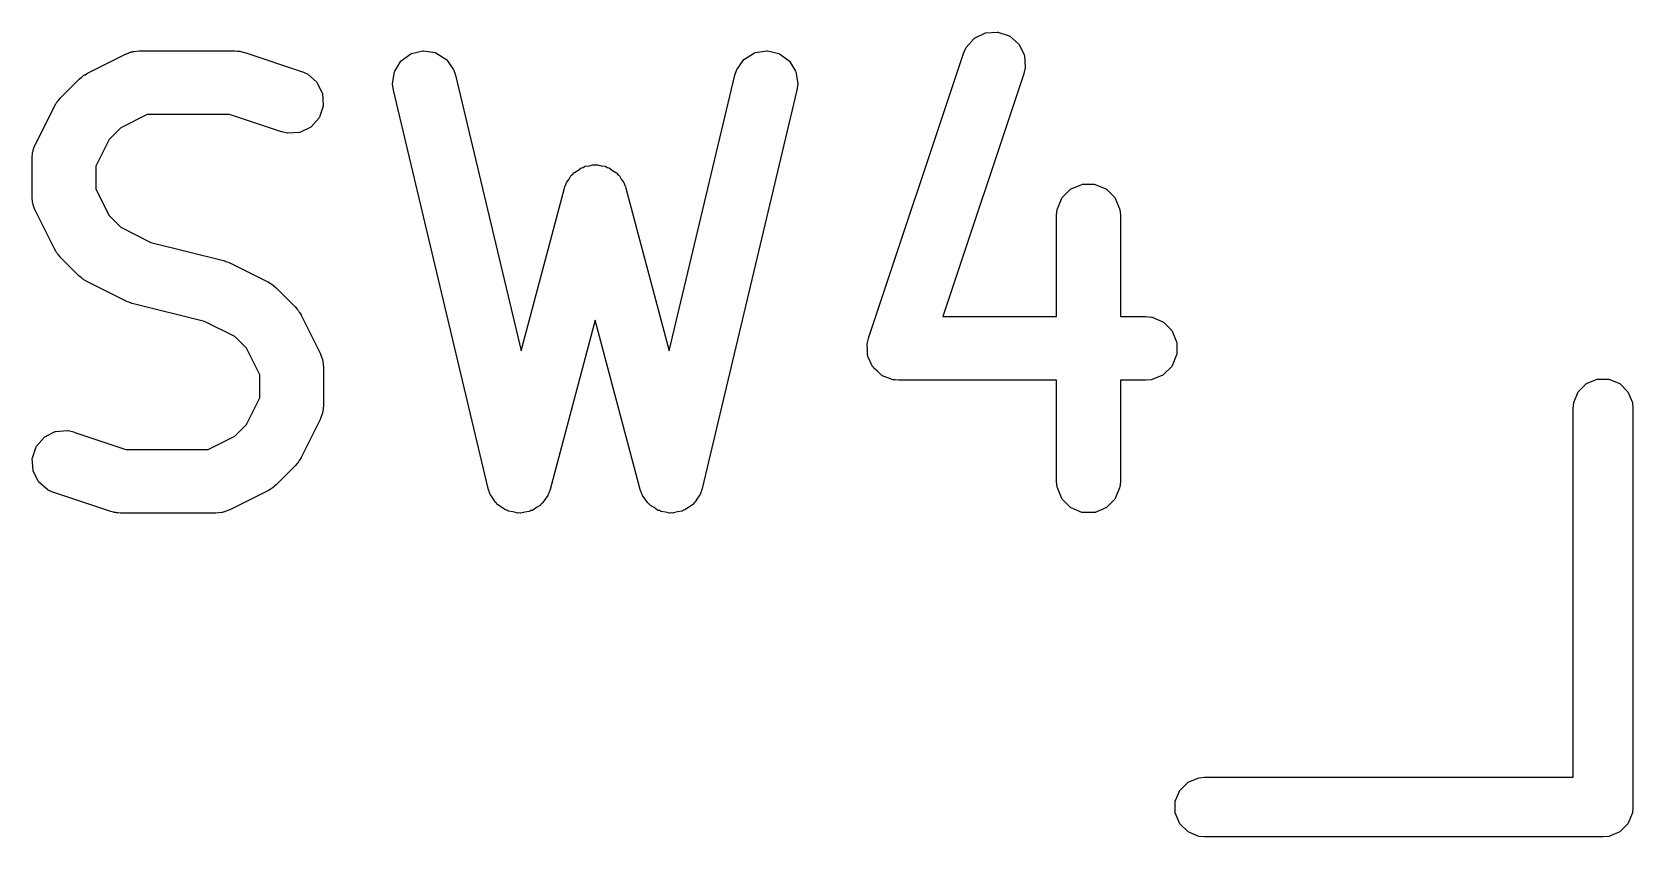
# Model space of a CAD drawing. Header units: millimetres. Extents: x 73 to 173, y -160 to -92.
# Drawn here: x 102.201 to 106.219, y -157.416 to -155.397 of the extents above; entities that cross this region are included whole.
import ezdxf

# ---------------------------------------------------------------- set-up
doc = ezdxf.new("R2010")
doc.units = ezdxf.units.MM
doc.layers.add('F.Silkscreen', color=41, linetype='CONTINUOUS', true_color=0xf2eda1)

msp = doc.modelspace()

# ---------------------------------------------------------------- linework, layer by layer
at = {"layer": 'F.Silkscreen', "linetype": 'CONTINUOUS'}
for p, q in [((104.545466, -155.435482), (104.56464, -155.413375)), ((104.56464, -155.413375), (104.566181, -155.412179)), ((104.566181, -155.412179), (104.592354, -155.399092)), ((104.592354, -155.399092), (104.594235, -155.398577)), ((104.594235, -155.398577), (104.623425, -155.396502)), ((104.623425, -155.396502), (104.625361, -155.396746)), ((104.625361, -155.396746), (104.653123, -155.406)), ((104.653123, -155.406), (104.654818, -155.406966)), ((104.654818, -155.406966), (104.676926, -155.42614)), ((102.340528, -155.499584), (102.435766, -155.451965)), ((102.435766, -155.451965), (102.436215, -155.451767)), ((102.436215, -155.451767), (102.449946, -155.446512)), ((102.449946, -155.446512), (102.451377, -155.446195)), ((102.451377, -155.446195), (102.453257, -155.44606)), ((102.453257, -155.44606), (102.454999, -155.44534)), ((102.454999, -155.44534), (102.456421, -155.444984)), ((102.456421, -155.444984), (102.471053, -155.443543)), ((102.471053, -155.443543), (102.471543, -155.443519)), ((102.471543, -155.443519), (102.709638, -155.443519)), ((102.709638, -155.443519), (102.710128, -155.443543)), ((102.710128, -155.443543), (102.717114, -155.44423)), ((102.717114, -155.44423), (102.718664, -155.444121)), ((102.718664, -155.444121), (102.720126, -155.444232)), ((102.720126, -155.444232), (102.722418, -155.444752)), ((102.722418, -155.444752), (102.724761, -155.444984)), ((102.724761, -155.444984), (102.726183, -155.44534)), ((102.726183, -155.44534), (102.727627, -155.445937)), ((102.727627, -155.445937), (102.734464, -155.447493)), ((102.734464, -155.447493), (102.734936, -155.447625)), ((102.734936, -155.447625), (102.877793, -155.495244)), ((103.127919, -155.468455), (103.151626, -155.451298)), ((103.151626, -155.451298), (103.153399, -155.450485)), ((103.153399, -155.450485), (103.181867, -155.443707)), ((103.181867, -155.443707), (103.183817, -155.443634)), ((103.183817, -155.443634), (103.212712, -155.448267)), ((103.212712, -155.448267), (103.21454, -155.448946)), ((103.21454, -155.448946), (103.239462, -155.464282)), ((103.989339, -155.464282), (104.014261, -155.448946)), ((104.014261, -155.448946), (104.016089, -155.448267)), ((104.016089, -155.448267), (104.044984, -155.443634)), ((104.044984, -155.443634), (104.046934, -155.443707)), ((104.046934, -155.443707), (104.075402, -155.450486)), ((104.075402, -155.450486), (104.077175, -155.451299)), ((104.077175, -155.451299), (104.100882, -155.468455)), ((104.300411, -156.164887), (104.538506, -155.450602)), ((104.538506, -155.450602), (104.538683, -155.450145)), ((104.538683, -155.450145), (104.544677, -155.43672)), ((104.544677, -155.43672), (104.545466, -155.435482)), ((104.676926, -155.42614), (104.678122, -155.427681)), ((104.678122, -155.427681), (104.691208, -155.453855)), ((103.111256, -155.494808), (103.126592, -155.469886)), ((103.126592, -155.469886), (103.127919, -155.468455)), ((103.239462, -155.464282), (103.240893, -155.465609)), ((103.240893, -155.465609), (103.25805, -155.489316)), ((103.25805, -155.489316), (103.258726, -155.490618)), ((103.258726, -155.490618), (103.263516, -155.504518)), ((103.965285, -155.504519), (103.970075, -155.490618)), ((103.970075, -155.490618), (103.970751, -155.489316)), ((103.970751, -155.489316), (103.987908, -155.465609)), ((103.987908, -155.465609), (103.989339, -155.464282)), ((104.100882, -155.468455), (104.102209, -155.469886)), ((104.102209, -155.469886), (104.117545, -155.494808)), ((104.693687, -155.48639), (104.690427, -155.500727)), ((104.691208, -155.453855), (104.691723, -155.455736)), ((104.691723, -155.455736), (104.693798, -155.484926)), ((104.693798, -155.484926), (104.693687, -155.48639)), ((102.272117, -155.562188), (102.319736, -155.514569)), ((102.319736, -155.514569), (102.3201, -155.51424)), ((102.3201, -155.51424), (102.325523, -155.509788)), ((102.325523, -155.509788), (102.326545, -155.508611)), ((102.326545, -155.508611), (102.327657, -155.507657)), ((102.327657, -155.507657), (102.329649, -155.506402)), ((102.329649, -155.506402), (102.331465, -155.504913)), ((102.331465, -155.504913), (102.332721, -155.50416)), ((102.332721, -155.50416), (102.334155, -155.503564)), ((102.334155, -155.503564), (102.340101, -155.499824)), ((102.340101, -155.499824), (102.340528, -155.499584)), ((102.877793, -155.495244), (102.87825, -155.495421)), ((102.87825, -155.495421), (102.891675, -155.501415)), ((102.891675, -155.501415), (102.892913, -155.502204)), ((102.892913, -155.502204), (102.91502, -155.521378)), ((102.91502, -155.521378), (102.916216, -155.522919)), ((102.916216, -155.522919), (102.929303, -155.549092)), ((103.105927, -155.526999), (103.105944, -155.525531)), ((103.107915, -155.541567), (103.105927, -155.526999)), ((103.105944, -155.525531), (103.110577, -155.496636)), ((103.110577, -155.496636), (103.111256, -155.494808)), ((103.263516, -155.504518), (103.263653, -155.504989)), ((103.263653, -155.504989), (103.428314, -156.196569)), ((103.800484, -156.196569), (103.965148, -155.50499)), ((103.965148, -155.50499), (103.965285, -155.504519)), ((104.117545, -155.494808), (104.118224, -155.496636)), ((104.118224, -155.496636), (104.122857, -155.525531)), ((104.122874, -155.526999), (104.120886, -155.541567)), ((104.122857, -155.525531), (104.122874, -155.526999)), ((104.690294, -155.501199), (104.487299, -156.110185)), ((104.690427, -155.500727), (104.690294, -155.501199)), ((102.261708, -155.575173), (102.262461, -155.573917)), ((102.262461, -155.573917), (102.26395, -155.572101)), ((102.26395, -155.572101), (102.265205, -155.570109)), ((102.265205, -155.570109), (102.266159, -155.568997)), ((102.266159, -155.568997), (102.267336, -155.567975)), ((102.267336, -155.567975), (102.271788, -155.562552)), ((102.271788, -155.562552), (102.272117, -155.562188)), ((102.929303, -155.549092), (102.929818, -155.550973)), ((102.929818, -155.550973), (102.931893, -155.580163)), ((103.108005, -155.542049), (103.107915, -155.541567)), ((103.3461, -156.542049), (103.108005, -155.542049)), ((104.120796, -155.542049), (103.8827, -156.542049)), ((104.120886, -155.541567), (104.120796, -155.542049)), ((102.209513, -155.678218), (102.257132, -155.58298)), ((102.257132, -155.58298), (102.257372, -155.582553)), ((102.257372, -155.582553), (102.261112, -155.576607)), ((102.261112, -155.576607), (102.261708, -155.575173)), ((102.490428, -155.603519), (102.423696, -155.636885)), ((102.696658, -155.603519), (102.490428, -155.603519)), ((102.827196, -155.647032), (102.696658, -155.603519)), ((102.921429, -155.611556), (102.902255, -155.633664)), ((102.922395, -155.609861), (102.921429, -155.611556)), ((102.931649, -155.582099), (102.922395, -155.609861)), ((102.931893, -155.580163), (102.931649, -155.582099)), ((102.423696, -155.636885), (102.394433, -155.666148)), ((102.827668, -155.647165), (102.827196, -155.647032)), ((102.842005, -155.650425), (102.827668, -155.647165)), ((102.843469, -155.650536), (102.842005, -155.650425)), ((102.872659, -155.648461), (102.843469, -155.650536)), ((102.87454, -155.647946), (102.872659, -155.648461)), ((102.900714, -155.63486), (102.87454, -155.647946)), ((102.902255, -155.633664), (102.900714, -155.63486)), ((102.203609, -155.695707), (102.203743, -155.693831)), ((102.203743, -155.693831), (102.20406, -155.692399)), ((102.20406, -155.692399), (102.209315, -155.678667)), ((102.209315, -155.678667), (102.209513, -155.678218)), ((102.394433, -155.666148), (102.361067, -155.73288)), ((102.201067, -155.713995), (102.201091, -155.713505)), ((102.201067, -155.809233), (102.201067, -155.713995)), ((102.201091, -155.713505), (102.202532, -155.698873)), ((102.202532, -155.698873), (102.202888, -155.69745)), ((102.202888, -155.69745), (102.203609, -155.695707)), ((102.361067, -155.73288), (102.361067, -155.790348)), ((103.58407, -155.736016), (103.587703, -155.733914)), ((103.587703, -155.733914), (103.589548, -155.733286)), ((103.589548, -155.733286), (103.599045, -155.732023)), ((103.599045, -155.732023), (103.608297, -155.729557)), ((103.608297, -155.729557), (103.610243, -155.729432)), ((103.610243, -155.729432), (103.614396, -155.729983)), ((103.614396, -155.729983), (103.618558, -155.729431)), ((103.618558, -155.729431), (103.620504, -155.729556)), ((103.620504, -155.729556), (103.629764, -155.732025)), ((103.629764, -155.732025), (103.639252, -155.733286)), ((103.639252, -155.733286), (103.641098, -155.733915)), ((103.641098, -155.733915), (103.644723, -155.736013)), ((103.539862, -155.781185), (103.542414, -155.774385)), ((103.542414, -155.774385), (103.543125, -155.773102)), ((103.543125, -155.773102), (103.548945, -155.765497)), ((103.548945, -155.765497), (103.553744, -155.75721)), ((103.553744, -155.75721), (103.555031, -155.755745)), ((103.555031, -155.755745), (103.558361, -155.753195)), ((103.558361, -155.753195), (103.560912, -155.749864)), ((103.560912, -155.749864), (103.562376, -155.748577)), ((103.562376, -155.748577), (103.570664, -155.743777)), ((103.570664, -155.743777), (103.57827, -155.737957)), ((103.57827, -155.737957), (103.58002, -155.737097)), ((103.58002, -155.737097), (103.58407, -155.736016)), ((103.644723, -155.736013), (103.64878, -155.737096)), ((103.64878, -155.737096), (103.65053, -155.737957)), ((103.65053, -155.737957), (103.658135, -155.743778)), ((103.658135, -155.743778), (103.666423, -155.748577)), ((103.666423, -155.748577), (103.667889, -155.749865)), ((103.667889, -155.749865), (103.670438, -155.753196)), ((103.670438, -155.753196), (103.673768, -155.755745)), ((103.673768, -155.755745), (103.675056, -155.75721)), ((103.675056, -155.75721), (103.679853, -155.765495)), ((103.679853, -155.765495), (103.685676, -155.773103)), ((103.685676, -155.773103), (103.686387, -155.774386)), ((103.686387, -155.774386), (103.688935, -155.781181)), ((102.201091, -155.809723), (102.201067, -155.809233)), ((102.202532, -155.824355), (102.201091, -155.809723)), ((102.361067, -155.790348), (102.394433, -155.85708)), ((103.428314, -156.196569), (103.537101, -155.78862)), ((103.537101, -155.78862), (103.53725, -155.788153)), ((103.53725, -155.788153), (103.538336, -155.785254)), ((103.538336, -155.785254), (103.538453, -155.784379)), ((103.538453, -155.784379), (103.539081, -155.782537)), ((103.539081, -155.782537), (103.539862, -155.781185)), ((103.688935, -155.781181), (103.689718, -155.782533)), ((103.689718, -155.782533), (103.690348, -155.784382)), ((103.690348, -155.784382), (103.690464, -155.785261)), ((103.690464, -155.785261), (103.691549, -155.788152)), ((103.691549, -155.788152), (103.691699, -155.78862)), ((103.691699, -155.78862), (103.800484, -156.196569)), ((104.774317, -155.840307), (104.785516, -155.813271)), ((104.785516, -155.813271), (104.786599, -155.811648)), ((104.786599, -155.811648), (104.807291, -155.790956)), ((104.807291, -155.790956), (104.808914, -155.789873)), ((104.808914, -155.789873), (104.83595, -155.778674)), ((104.83595, -155.778674), (104.837863, -155.778293)), ((104.837863, -155.778293), (104.867127, -155.778293)), ((104.867127, -155.778293), (104.86904, -155.778674)), ((104.86904, -155.778674), (104.896076, -155.789873)), ((104.896076, -155.789873), (104.897699, -155.790956)), ((104.897699, -155.790956), (104.918391, -155.811648)), ((104.918391, -155.811648), (104.919474, -155.813271)), ((104.919474, -155.813271), (104.930673, -155.840307)), ((102.202889, -155.825778), (102.202532, -155.824355)), ((102.203609, -155.827517), (102.202889, -155.825778)), ((102.203743, -155.829396), (102.203609, -155.827517)), ((102.20406, -155.830829), (102.203743, -155.829396)), ((102.209315, -155.844561), (102.20406, -155.830829)), ((102.209513, -155.84501), (102.209315, -155.844561)), ((102.257132, -155.940248), (102.209513, -155.84501)), ((104.772519, -155.856362), (104.77396, -155.84173)), ((104.77396, -155.84173), (104.774317, -155.840307)), ((104.930673, -155.840307), (104.93103, -155.84173)), ((104.93103, -155.84173), (104.932471, -155.856362)), ((102.394433, -155.85708), (102.423695, -155.886342)), ((102.423695, -155.886342), (102.499461, -155.924225)), ((104.772495, -155.856852), (104.772519, -155.856362)), ((104.772495, -156.110185), (104.772495, -155.856852)), ((104.932471, -155.856362), (104.932495, -155.856852)), ((104.932495, -155.856852), (104.932495, -156.110185)), ((102.499461, -155.924225), (102.681422, -155.969716)), ((102.257372, -155.940675), (102.257132, -155.940248)), ((102.26111, -155.946616), (102.257372, -155.940675)), ((102.261707, -155.948054), (102.26111, -155.946616)), ((102.262462, -155.949312), (102.261707, -155.948054)), ((102.263948, -155.951122), (102.262462, -155.949312)), ((102.265204, -155.953118), (102.263948, -155.951122)), ((102.26616, -155.954233), (102.265204, -155.953118)), ((102.26734, -155.955256), (102.26616, -155.954233)), ((102.271788, -155.960676), (102.26734, -155.955256)), ((102.272117, -155.96104), (102.271788, -155.960676)), ((102.319736, -156.008659), (102.272117, -155.96104)), ((102.681422, -155.969716), (102.681889, -155.969858)), ((102.681889, -155.969858), (102.682479, -155.970068)), ((102.682479, -155.970068), (102.683615, -155.970321)), ((102.683615, -155.970321), (102.689676, -155.97264)), ((102.689676, -155.97264), (102.695737, -155.974806)), ((102.695737, -155.974806), (102.696761, -155.975351)), ((102.696761, -155.975351), (102.697349, -155.975577)), ((102.697349, -155.975577), (102.697796, -155.975774)), ((102.697796, -155.975774), (102.793034, -156.023393)), ((102.3201, -156.008988), (102.319736, -156.008659)), ((102.325522, -156.013437), (102.3201, -156.008988)), ((102.326544, -156.014616), (102.325522, -156.013437)), ((102.327659, -156.015572), (102.326544, -156.014616)), ((102.329649, -156.016824), (102.327659, -156.015572)), ((102.331464, -156.018314), (102.329649, -156.016824)), ((102.332723, -156.019069), (102.331464, -156.018314)), ((102.334157, -156.019663), (102.332723, -156.019069)), ((102.340101, -156.023404), (102.334157, -156.019663)), ((102.340528, -156.023644), (102.340101, -156.023404)), ((102.435766, -156.071263), (102.340528, -156.023644)), ((102.793034, -156.023393), (102.793461, -156.023633)), ((102.793461, -156.023633), (102.799402, -156.027371)), ((102.799402, -156.027371), (102.80084, -156.027968)), ((102.80084, -156.027968), (102.802098, -156.028723)), ((102.802098, -156.028723), (102.803908, -156.030209)), ((102.803908, -156.030209), (102.805904, -156.031465)), ((102.805904, -156.031465), (102.807019, -156.032421)), ((102.807019, -156.032421), (102.808042, -156.033601)), ((102.808042, -156.033601), (102.813462, -156.038049)), ((102.813462, -156.038049), (102.813826, -156.038378)), ((102.813826, -156.038378), (102.861445, -156.085997)), ((102.436215, -156.071461), (102.435766, -156.071263)), ((102.436801, -156.071685), (102.436215, -156.071461)), ((102.437825, -156.072232), (102.436801, -156.071685)), ((102.443914, -156.074407), (102.437825, -156.072232)), ((102.449946, -156.076716), (102.443914, -156.074407)), ((102.451079, -156.076967), (102.449946, -156.076716)), ((102.45167, -156.077178), (102.451079, -156.076967)), ((102.45214, -156.077321), (102.45167, -156.077178)), ((102.634099, -156.12281), (102.45214, -156.077321)), ((102.861445, -156.085997), (102.861774, -156.086361)), ((102.861774, -156.086361), (102.866223, -156.091783)), ((102.866223, -156.091783), (102.867402, -156.092805)), ((102.867402, -156.092805), (102.868358, -156.09392)), ((102.868358, -156.09392), (102.86961, -156.09591)), ((102.86961, -156.09591), (102.8711, -156.097725)), ((102.709865, -156.160693), (102.634099, -156.12281)), ((102.8711, -156.097725), (102.871855, -156.098984)), ((102.871855, -156.098984), (102.872449, -156.100418)), ((102.872449, -156.100418), (102.87619, -156.106362)), ((102.87619, -156.106362), (102.87643, -156.106789)), ((102.87643, -156.106789), (102.924049, -156.202027)), ((103.614399, -156.119717), (103.501223, -156.544132)), ((103.727577, -156.544132), (103.614399, -156.119717)), ((104.487299, -156.110185), (104.772495, -156.110185)), ((104.932495, -156.110185), (104.995352, -156.110185)), ((104.995352, -156.110185), (104.995842, -156.110209)), ((104.995842, -156.110209), (105.010474, -156.11165)), ((105.010474, -156.11165), (105.011897, -156.112007)), ((105.011897, -156.112007), (105.038933, -156.123206)), ((105.038933, -156.123206), (105.040556, -156.124289)), ((105.040556, -156.124289), (105.061248, -156.144981)), ((102.739129, -156.189957), (102.709865, -156.160693)), ((104.297018, -156.179696), (104.297746, -156.176494)), ((104.297746, -156.175553), (104.298126, -156.173641)), ((104.297746, -156.176494), (104.297746, -156.175553)), ((104.298126, -156.173641), (104.298723, -156.172197)), ((104.298723, -156.172197), (104.300279, -156.165359)), ((104.300279, -156.165359), (104.300411, -156.164887)), ((105.061248, -156.144981), (105.062331, -156.146604)), ((105.062331, -156.146604), (105.07353, -156.17364)), ((105.07353, -156.17364), (105.073911, -156.175553)), ((105.073911, -156.175553), (105.073911, -156.204817)), ((102.772495, -156.256689), (102.739129, -156.189957)), ((102.924049, -156.202027), (102.924247, -156.202476)), ((102.924247, -156.202476), (102.929502, -156.216207)), ((102.929502, -156.216207), (102.929819, -156.21764)), ((104.296907, -156.18116), (104.297018, -156.179696)), ((104.297746, -156.192962), (104.296907, -156.18116)), ((104.297746, -156.204817), (104.297746, -156.192962)), ((104.298127, -156.206731), (104.297746, -156.204817)), ((104.298848, -156.208472), (104.298127, -156.206731)), ((104.298982, -156.21035), (104.298848, -156.208472)), ((104.299497, -156.212231), (104.298982, -156.21035)), ((104.304791, -156.222821), (104.299497, -156.212231)), ((105.07353, -156.20673), (105.062331, -156.233766)), ((105.073911, -156.204817), (105.07353, -156.20673)), ((102.772495, -156.314156), (102.772495, -156.256689)), ((102.929819, -156.21764), (102.929952, -156.219519)), ((102.929952, -156.219519), (102.930673, -156.221259)), ((102.930673, -156.221259), (102.93103, -156.222682)), ((102.93103, -156.222682), (102.932471, -156.237314)), ((102.932471, -156.237314), (102.932495, -156.237804)), ((102.932495, -156.237804), (102.932495, -156.333042)), ((104.309326, -156.233767), (104.304791, -156.222821)), ((104.310409, -156.235389), (104.309326, -156.233767)), ((104.311742, -156.236722), (104.310409, -156.235389)), ((104.312583, -156.238404), (104.311742, -156.236722)), ((104.313779, -156.239945), (104.312583, -156.238404)), ((104.322717, -156.247697), (104.313779, -156.239945)), ((104.331101, -156.256081), (104.322717, -156.247697)), ((104.332724, -156.257165), (104.331101, -156.256081)), ((104.334463, -156.257885), (104.332724, -156.257165)), ((105.038933, -156.257164), (105.011897, -156.268363)), ((105.040556, -156.256081), (105.038933, -156.257164)), ((105.061248, -156.235389), (105.040556, -156.256081)), ((105.062331, -156.233766), (105.061248, -156.235389)), ((104.335886, -156.259119), (104.334463, -156.257885)), ((104.337581, -156.260085), (104.335886, -156.259119)), ((104.348816, -156.26383), (104.337581, -156.260085)), ((104.35976, -156.268363), (104.348816, -156.26383)), ((104.361184, -156.26872), (104.35976, -156.268363)), ((104.364448, -156.26904), (104.361184, -156.26872)), ((104.365342, -156.269339), (104.364448, -156.26904)), ((104.367281, -156.269583), (104.365342, -156.269339)), ((104.368829, -156.269472), (104.367281, -156.269583)), ((104.375815, -156.270161), (104.368829, -156.269472)), ((104.376305, -156.270185), (104.375815, -156.270161)), ((104.772495, -156.270185), (104.376305, -156.270185)), ((104.772495, -156.523519), (104.772495, -156.270185)), ((104.995352, -156.270185), (104.932495, -156.270185)), ((104.932495, -156.270185), (104.932495, -156.523519)), ((104.995842, -156.270161), (104.995352, -156.270185)), ((105.010474, -156.26872), (104.995842, -156.270161)), ((105.011897, -156.268363), (105.010474, -156.26872)), ((106.08164, -156.299332), (106.102332, -156.27864)), ((106.102332, -156.27864), (106.129368, -156.267441)), ((106.129368, -156.267441), (106.158632, -156.267441)), ((106.158632, -156.267441), (106.185668, -156.27864)), ((106.185668, -156.27864), (106.20636, -156.299332)), ((102.739127, -156.380891), (102.772495, -156.314156)), ((102.932471, -156.333532), (102.93103, -156.348164)), ((102.932495, -156.333042), (102.932471, -156.333532)), ((106.069, -156.341), (106.070441, -156.326368)), ((106.070441, -156.326368), (106.08164, -156.299332)), ((106.20636, -156.299332), (106.217559, -156.326368)), ((106.217559, -156.326368), (106.219, -156.341)), ((102.924049, -156.368819), (102.87643, -156.464057)), ((102.924247, -156.36837), (102.924049, -156.368819)), ((102.929502, -156.354639), (102.924247, -156.36837)), ((102.929819, -156.353206), (102.929502, -156.354639)), ((102.929952, -156.351326), (102.929819, -156.353206)), ((102.930673, -156.349588), (102.929952, -156.351326)), ((102.93103, -156.348164), (102.930673, -156.349588)), ((106.069, -157.266), (106.069, -156.341)), ((106.219, -156.341), (106.219, -157.341)), ((102.212133, -156.435481), (102.231307, -156.413374)), ((102.231307, -156.413374), (102.232848, -156.412178)), ((102.232848, -156.412178), (102.259021, -156.399092)), ((102.259021, -156.399092), (102.260902, -156.398577)), ((102.260902, -156.398577), (102.290092, -156.396502)), ((102.290092, -156.396502), (102.291556, -156.396613)), ((102.291556, -156.396613), (102.305893, -156.399873)), ((102.305893, -156.399873), (102.306365, -156.400006)), ((102.306365, -156.400006), (102.436904, -156.443519)), ((102.643134, -156.443519), (102.709866, -156.410152)), ((102.709866, -156.410152), (102.739127, -156.380891)), ((102.201913, -156.464939), (102.211167, -156.437176)), ((102.211167, -156.437176), (102.212133, -156.435481)), ((102.436904, -156.443519), (102.643134, -156.443519)), ((102.201669, -156.466875), (102.201913, -156.464939)), ((102.203744, -156.496065), (102.201669, -156.466875)), ((102.204259, -156.497946), (102.203744, -156.496065)), ((102.217345, -156.524119), (102.204259, -156.497946)), ((102.861445, -156.484848), (102.813827, -156.532467)), ((102.861774, -156.484485), (102.861445, -156.484848)), ((102.866222, -156.479063), (102.861774, -156.484485)), ((102.8674, -156.478043), (102.866222, -156.479063)), ((102.868358, -156.476926), (102.8674, -156.478043)), ((102.869609, -156.474935), (102.868358, -156.476926)), ((102.871101, -156.47312), (102.869609, -156.474935)), ((102.871857, -156.471858), (102.871101, -156.47312)), ((102.87245, -156.470422), (102.871857, -156.471858)), ((102.876189, -156.464485), (102.87245, -156.470422)), ((102.87643, -156.464057), (102.876189, -156.464485)), ((102.218541, -156.52566), (102.217345, -156.524119)), ((102.240648, -156.544834), (102.218541, -156.52566)), ((102.807019, -156.538425), (102.805904, -156.539382)), ((102.80804, -156.537246), (102.807019, -156.538425)), ((102.813463, -156.532797), (102.80804, -156.537246)), ((102.813827, -156.532467), (102.813463, -156.532797)), ((104.772519, -156.524009), (104.772495, -156.523519)), ((104.77396, -156.538641), (104.772519, -156.524009)), ((104.774317, -156.540064), (104.77396, -156.538641)), ((104.93103, -156.538641), (104.930673, -156.540064)), ((104.932471, -156.524009), (104.93103, -156.538641)), ((104.932495, -156.523519), (104.932471, -156.524009)), ((102.241886, -156.545623), (102.240648, -156.544834)), ((102.255312, -156.551617), (102.241886, -156.545623)), ((102.255769, -156.551794), (102.255312, -156.551617)), ((102.398625, -156.599413), (102.255769, -156.551794)), ((102.793034, -156.547454), (102.697796, -156.595073)), ((102.793462, -156.547213), (102.793034, -156.547454)), ((102.799398, -156.543475), (102.793462, -156.547213)), ((102.800838, -156.54288), (102.799398, -156.543475)), ((102.802098, -156.542124), (102.800838, -156.54288)), ((102.803908, -156.540637), (102.802098, -156.542124)), ((102.805904, -156.539382), (102.803908, -156.540637)), ((103.346237, -156.54252), (103.3461, -156.542049)), ((103.347803, -156.547066), (103.346237, -156.54252)), ((103.347977, -156.548372), (103.347803, -156.547066)), ((103.348605, -156.550216), (103.347977, -156.548372)), ((103.349306, -156.551427), (103.348605, -156.550216)), ((103.351027, -156.55642), (103.349306, -156.551427)), ((103.351703, -156.557722), (103.351027, -156.55642)), ((103.357942, -156.566343), (103.351703, -156.557722)), ((103.363268, -156.575542), (103.357942, -156.566343)), ((103.364556, -156.577007), (103.363268, -156.575542)), ((103.36703, -156.578901), (103.364556, -156.577007)), ((103.481834, -156.578583), (103.479308, -156.58041)), ((103.483162, -156.577152), (103.481834, -156.578583)), ((103.488738, -156.568087), (103.483162, -156.577152)), ((103.495199, -156.559649), (103.488738, -156.568087)), ((103.495911, -156.558366), (103.495199, -156.559649)), ((103.497766, -156.553416), (103.495911, -156.558366)), ((103.498497, -156.552231), (103.497766, -156.553416)), ((103.499176, -156.550401), (103.498497, -156.552231)), ((103.499384, -156.549102), (103.499176, -156.550401)), ((103.501073, -156.5446), (103.499384, -156.549102)), ((103.501223, -156.544132), (103.501073, -156.5446)), ((103.727726, -156.544599), (103.727577, -156.544132)), ((103.729415, -156.549104), (103.727726, -156.544599)), ((103.729624, -156.550404), (103.729415, -156.549104)), ((103.730303, -156.55223), (103.729624, -156.550404)), ((103.731031, -156.553413), (103.730303, -156.55223)), ((103.732889, -156.558367), (103.731031, -156.553413)), ((103.733601, -156.55965), (103.732889, -156.558367)), ((103.740067, -156.568097), (103.733601, -156.55965)), ((103.745639, -156.577152), (103.740067, -156.568097)), ((103.746966, -156.578583), (103.745639, -156.577152)), ((103.749493, -156.580412), (103.746966, -156.578583)), ((103.864244, -156.577008), (103.861767, -156.578903)), ((103.865532, -156.575542), (103.864244, -156.577008)), ((103.870858, -156.56634), (103.865532, -156.575542)), ((103.877096, -156.557723), (103.870858, -156.56634)), ((103.877773, -156.556419), (103.877096, -156.557723)), ((103.879491, -156.551431), (103.877773, -156.556419)), ((103.880193, -156.55022), (103.879491, -156.551431)), ((103.880824, -156.54837), (103.880193, -156.55022)), ((103.880997, -156.547062), (103.880824, -156.54837)), ((103.882563, -156.542521), (103.880997, -156.547062)), ((103.8827, -156.542049), (103.882563, -156.542521)), ((104.785516, -156.5671), (104.774317, -156.540064)), ((104.786599, -156.568723), (104.785516, -156.5671)), ((104.807291, -156.589415), (104.786599, -156.568723)), ((104.918391, -156.568723), (104.897699, -156.589415)), ((104.919474, -156.5671), (104.918391, -156.568723)), ((104.930673, -156.540064), (104.919474, -156.5671)), ((102.399098, -156.599546), (102.398625, -156.599413)), ((102.405938, -156.6011), (102.399098, -156.599546)), ((102.407377, -156.601697), (102.405938, -156.6011)), ((102.408802, -156.602054), (102.407377, -156.601697)), ((102.411146, -156.602284), (102.408802, -156.602054)), ((102.413434, -156.602805), (102.411146, -156.602284)), ((102.414899, -156.602917), (102.413434, -156.602805)), ((102.416447, -156.602806), (102.414899, -156.602917)), ((102.423434, -156.603495), (102.416447, -156.602806)), ((102.423924, -156.603519), (102.423434, -156.603495)), ((102.662019, -156.603519), (102.423924, -156.603519)), ((102.662509, -156.603495), (102.662019, -156.603519)), ((102.677141, -156.602054), (102.662509, -156.603495)), ((102.678566, -156.601697), (102.677141, -156.602054)), ((102.680303, -156.600976), (102.678566, -156.601697)), ((102.682181, -156.600844), (102.680303, -156.600976)), ((102.683615, -156.600526), (102.682181, -156.600844)), ((102.697347, -156.595271), (102.683615, -156.600526)), ((102.697796, -156.595073), (102.697347, -156.595271)), ((103.368861, -156.58143), (103.36703, -156.578901)), ((103.370291, -156.582756), (103.368861, -156.58143)), ((103.379348, -156.588328), (103.370291, -156.582756)), ((103.387794, -156.594794), (103.379348, -156.588328)), ((103.389545, -156.595655), (103.387794, -156.594794)), ((103.392554, -156.596457), (103.389545, -156.595655)), ((103.395213, -156.598093), (103.392554, -156.596457)), ((103.397042, -156.598771), (103.395213, -156.598093)), ((103.407546, -156.600455), (103.397042, -156.598771)), ((103.417821, -156.603195), (103.407546, -156.600455)), ((103.419768, -156.60332), (103.417821, -156.603195)), ((103.422854, -156.602909), (103.419768, -156.60332)), ((103.425936, -156.603404), (103.422854, -156.602909)), ((103.427886, -156.603331), (103.425936, -156.603404)), ((103.438241, -156.600864), (103.427886, -156.603331)), ((103.448775, -156.599466), (103.438241, -156.600864)), ((103.450623, -156.598837), (103.448775, -156.599466)), ((103.45332, -156.597275), (103.450623, -156.598837)), ((103.456354, -156.596553), (103.45332, -156.597275)), ((103.458128, -156.595739), (103.456354, -156.596553)), ((103.466746, -156.5895), (103.458128, -156.595739)), ((103.475947, -156.584175), (103.466746, -156.5895)), ((103.477413, -156.582887), (103.475947, -156.584175)), ((103.479308, -156.58041), (103.477413, -156.582887)), ((103.751388, -156.582887), (103.749493, -156.580412)), ((103.752853, -156.584175), (103.751388, -156.582887)), ((103.762057, -156.589503), (103.752853, -156.584175)), ((103.770673, -156.595739), (103.762057, -156.589503)), ((103.772446, -156.596553), (103.770673, -156.595739)), ((103.77548, -156.597275), (103.772446, -156.596553)), ((103.778178, -156.598837), (103.77548, -156.597275)), ((103.780024, -156.599466), (103.778178, -156.598837)), ((103.790562, -156.600866), (103.780024, -156.599466)), ((103.800914, -156.603331), (103.790562, -156.600866)), ((103.802864, -156.603404), (103.800914, -156.603331)), ((103.805942, -156.602909), (103.802864, -156.603404)), ((103.809033, -156.603321), (103.805942, -156.602909)), ((103.810981, -156.603196), (103.809033, -156.603321)), ((103.821266, -156.600452), (103.810981, -156.603196)), ((103.831758, -156.598771), (103.821266, -156.600452)), ((103.833587, -156.598092), (103.831758, -156.598771)), ((103.836238, -156.59646), (103.833587, -156.598092)), ((103.839255, -156.595656), (103.836238, -156.59646)), ((103.841006, -156.594795), (103.839255, -156.595656)), ((103.849455, -156.588326), (103.841006, -156.594795)), ((103.858509, -156.582756), (103.849455, -156.588326)), ((103.85994, -156.581429), (103.858509, -156.582756)), ((103.861767, -156.578903), (103.85994, -156.581429)), ((104.808914, -156.590498), (104.807291, -156.589415)), ((104.83595, -156.601697), (104.808914, -156.590498)), ((104.837863, -156.602078), (104.83595, -156.601697)), ((104.867127, -156.602078), (104.837863, -156.602078)), ((104.86904, -156.601697), (104.867127, -156.602078)), ((104.896076, -156.590498), (104.86904, -156.601697)), ((104.897699, -156.589415), (104.896076, -156.590498)), ((105.070441, -157.326368), (105.08164, -157.299332)), ((105.08164, -157.299332), (105.102332, -157.27864)), ((105.102332, -157.27864), (105.129368, -157.267441)), ((105.129368, -157.267441), (105.144, -157.266)), ((105.144, -157.266), (106.069, -157.266)), ((105.070441, -157.355632), (105.070441, -157.326368)), ((106.219, -157.341), (106.217559, -157.355632)), ((105.08164, -157.382668), (105.070441, -157.355632)), ((106.217559, -157.355632), (106.20636, -157.382668)), ((105.102332, -157.40336), (105.08164, -157.382668)), ((105.129368, -157.414559), (105.102332, -157.40336)), ((105.144, -157.416), (105.129368, -157.414559)), ((106.144, -157.416), (105.144, -157.416)), ((106.158632, -157.414559), (106.144, -157.416)), ((106.185668, -157.40336), (106.158632, -157.414559)), ((106.20636, -157.382668), (106.185668, -157.40336))]:
    msp.add_line(p, q, dxfattribs=at)

doc.saveas('drawing.dxf')
